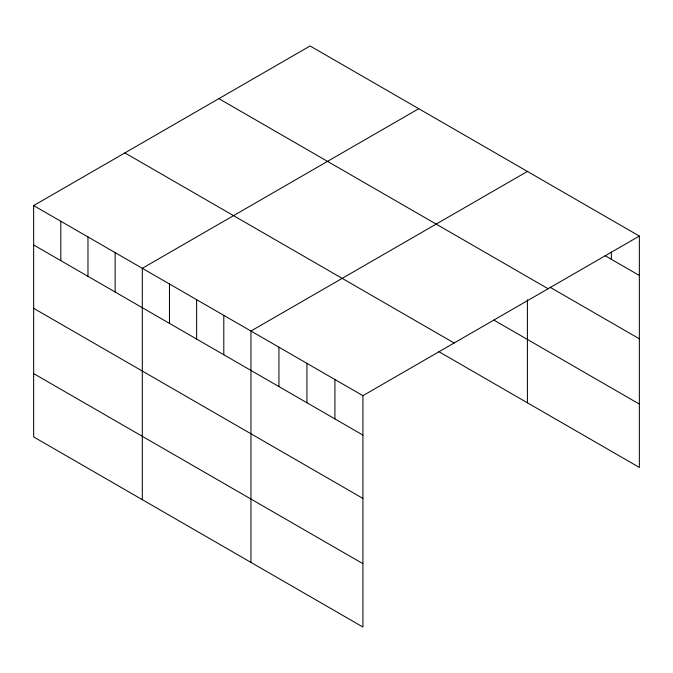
<?xml version="1.0" encoding="UTF-8"?>
<svg xmlns="http://www.w3.org/2000/svg" width="673" height="673" viewBox="0 0 673 673"><rect width="100%" height="100%" fill="white"/><g stroke="black" fill="none" stroke-linecap="round" stroke-linejoin="round"><path stroke-width="1.01" d="M33.65 205.576L362.907 395.674L362.907 627.026L33.65 436.937L33.65 205.576L310.093 45.974L639.35 236.063L639.35 467.424L438.67 351.558M418.749 108.706L142.306 268.308L142.306 499.669M527.405 171.43L250.953 331.04L250.953 562.392M362.907 395.674L639.35 236.063M605.044 255.656L639.35 275.459M549.976 287.203L639.35 338.805M218.868 98.645L548.125 288.734M493.906 320.104L639.35 404.078M124.875 152.906L454.132 343.003M33.65 244.972L362.907 435.069M33.65 308.318L362.907 498.415M33.65 373.591L362.907 563.68M611.362 252.047L611.362 259.298M527.405 299.67L527.405 402.791M334.918 379.513L334.918 418.909M306.93 363.353L306.93 402.748M278.942 347.192L278.942 386.588M223.798 315.359L223.798 354.755M196.634 299.67L196.634 339.066M169.47 283.989L169.47 323.385M115.142 252.627L115.142 292.023M87.978 236.946L87.978 276.342M60.814 221.257L60.814 260.653"/></g></svg>
